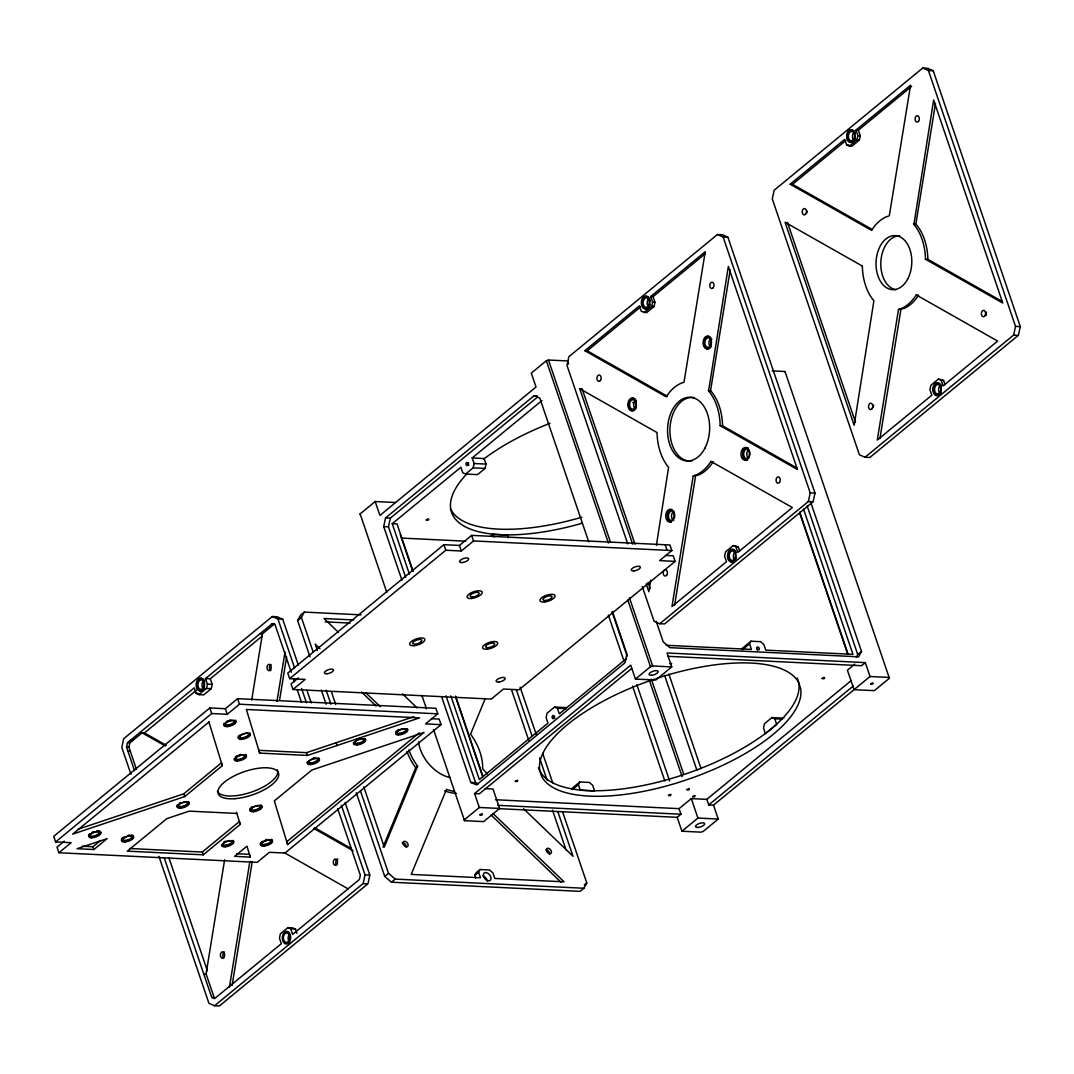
<?xml version="1.0" encoding="UTF-8"?>
<svg xmlns="http://www.w3.org/2000/svg" width="1074" height="1074" viewBox="0 0 1074 1074"><rect width="100%" height="100%" fill="white"/><g stroke="black" fill="none" stroke-linecap="round" stroke-linejoin="round"><path stroke-width="1.5" d="M720.144 425.68L720.157 424.888A47.766 31.535 -87.2 0 0 708.598 390.949L728.347 266.486L797.458 469.526L720.144 425.68L722.534 425.801L796.935 467.982M722.534 425.801L722.534 425.009A47.766 31.535 -87.2 0 0 710.988 391.07L708.169 390.506M925.452 259.21L925.452 258.404A47.766 31.535 -87.2 0 0 913.907 224.466L933.642 100.016L1002.767 303.043L925.452 259.21L927.842 259.317L1002.243 301.512M927.842 259.317L927.842 258.525A47.766 31.535 -87.2 0 0 916.297 224.587L913.477 224.023M164.268 857.965L211.726 997.397L214.115 997.518L206.074 973.876L224.627 859.777M251.705 699.912L262.459 633.808L274.675 623.752L272.299 623.632L205.51 678.553L207.403 684.111L206.477 688.447L198.945 694.636L196.126 693.401L194.233 687.83L127.457 742.752L126.517 747.088L134.572 770.729M229.447 987.033L249.866 861.442M276.958 701.537L285.026 651.931M232.105 985.502L252.256 861.563M279.616 699.993L286.597 657.006M650.737 580.175L648.857 591.747L646.159 583.813M656.389 545.444L668.605 467.284A47.766 31.535 -87.2 0 1 657.046 433.346L657.046 432.553L579.745 388.707L632.653 544.156M693.186 476.01L699.013 474.869A47.766 31.535 -87.2 0 0 713.217 461.739L710.827 461.619A47.766 31.535 -87.2 0 1 696.623 474.748L693.186 476.01L671.962 606.555L726.507 561.702L724.614 556.131L725.554 551.808L733.072 545.619L738.294 546.961L739.704 551.137M674.62 605.024L695.576 476.118M710.558 390.614L730.186 269.91M898.495 309.527L904.321 308.386A47.766 31.535 -87.2 0 0 918.525 295.256L916.135 295.149A47.766 31.535 -87.2 0 1 901.932 308.265L898.495 309.527L877.27 440.085L931.816 395.219L929.923 389.661L930.863 385.324L938.381 379.135L943.603 380.491L945.013 384.653M879.928 438.541L900.885 309.648M915.867 224.144L935.494 103.44M136.452 769.346L128.907 747.195L129.847 742.872L142.063 732.817L165.329 746M198.945 694.636L203.724 694.865L211.256 688.676L212.182 684.339L210.289 678.781L205.51 678.553M401.971 580.269L383.7 526.569L385.566 517.91L534.167 395.688L537.349 395.85M405.677 577.342L388.466 526.797L390.345 518.138L537.644 396.977M158.912 856.381L208.92 1003.277L214.572 1005.734L363.173 883.526L365.039 874.867L341.384 805.366M345.09 802.439L369.818 875.095L367.952 883.754L219.351 1005.976L214.572 1005.734M409.436 574.241L392.238 523.696L460.894 467.23L462.787 472.802L465.619 474.037L473.137 467.848L474.077 463.512L472.184 457.954L542.008 400.521M465.619 474.037L477.554 474.614L485.086 468.425L486.012 464.089L484.119 458.531L472.184 457.954M644.118 312.615L651.649 306.426L652.576 302.103L650.683 296.545L705.242 251.678L684.004 382.223L680.567 383.485A47.766 31.535 -87.2 0 0 668.833 393.138L666.242 396.843L584.847 350.688L639.406 305.822L641.299 311.379L646.508 312.735L654.039 306.546L654.965 302.224L653.073 296.652L650.683 296.545M849.427 146.145L856.958 139.956L857.884 135.619L855.991 130.061L910.551 85.195L889.312 215.753L885.875 217.002A47.766 31.535 -87.2 0 0 874.142 226.654L871.551 230.36L790.155 184.204L844.714 139.338L846.607 144.909L849.427 146.145L851.816 146.252L859.348 140.063L860.274 135.74L858.381 130.182L855.991 130.061M642.265 586.511L654.093 621.255L659.745 623.726L808.346 501.504L810.212 492.845L723.111 236.978L717.459 234.508L568.844 356.729L566.978 365.388L627.74 543.86M717.459 234.508L722.225 234.736L727.89 237.206L814.991 493.087L813.125 501.746L664.524 623.954L659.745 623.726M865.053 457.242L1013.655 335.034L1015.521 326.375L928.419 70.495L922.754 68.024L774.153 190.246L772.287 198.905L859.401 454.785L865.053 457.242L869.833 457.484L1018.434 335.263L1020.3 326.603L933.199 70.723L927.533 68.266L922.754 68.024M383.029 847.131L415.732 767.735L417.611 766.192L417.128 765.561A47.766 30.784 50.6 0 1 408.778 749.894M417.611 766.192L384.277 847.118L363.764 786.839M485.032 699.04L470.573 734.16L471.056 734.791A47.766 30.784 50.6 0 1 482.602 768.729L487.368 773.978M309.997 656.845L297.632 620.517L300.519 615.187L304.278 612.099L361.065 614.852M297.632 620.517L301.391 617.429L304.278 612.099M475.769 878.076L474.815 875.297L476.265 872.625L480.024 869.537L489.583 869.994L492.912 872.894L494.805 878.451L564.092 881.821L492.966 813.474M474.815 875.297L478.588 872.195L480.024 869.537M578.376 784.638L579.812 781.979L589.371 782.436L592.7 785.336L594.593 790.894L580.269 790.209L578.376 784.638L572.496 789.471M356.246 792.679L384.734 876.397L391.406 882.197L580.148 891.339L583.907 888.252L586.793 882.922L562.588 811.837M742.483 649.663L749.545 643.863L750.981 641.191L760.54 641.661L763.883 644.548L765.775 650.119L852.971 654.348L803.5 509.036M856.3 657.248L857.75 654.576L861.509 651.488L810.427 501.437M861.509 651.488L858.623 656.818L669.894 647.662L663.222 641.863L656.227 621.336M748.726 449.697L748.014 450.368A4.779 3.155 -87.2 0 0 747.007 456.034L747.423 457.081A4.779 3.155 -87.2 0 0 748.712 458.517M360.381 514.741L360.126 513.909L375.175 501.531L395.474 502.511M568.643 364.046L567.596 360.958L548.478 360.032L546.344 360.743L531.294 373.121L536.033 387.029L379.901 515.439L375.175 501.531M584.847 350.688L587.236 350.809L640.52 306.976M653.073 296.652L705.094 253.88M790.155 184.204L792.545 184.325L845.829 140.506M858.381 130.182L911.665 86.35M298.303 665.021L282.717 619.215L277.052 616.758L272.286 616.516L123.685 738.737L121.805 747.397L130.947 774.247M139.674 732.696L144.453 732.924L196.475 690.152M210.289 678.781L262.311 636.009M431.412 718.707L439.172 719.083L441.065 724.641L425.532 723.889L437.762 713.834L435.869 708.276L237.582 698.664L225.352 708.719L209.833 707.954L53.7 836.364L55.593 841.935L71.126 842.687L58.895 852.743L57.003 847.171L64.333 841.143M55.593 841.935L211.726 713.525L227.245 714.277L239.475 704.222L437.762 713.834M209.014 721.996L72.643 834.149L184.728 796.586L222.345 765.641L208.772 721.553M665.477 555.419L673.237 555.808L675.13 561.366L659.611 560.615L671.841 550.559L669.934 544.988L471.647 535.376L459.43 545.431L443.898 544.679L287.765 673.089L289.658 678.647L305.191 679.399L292.96 689.454L291.067 683.896L298.411 677.869M289.658 678.647L445.791 550.237L461.323 550.989L473.54 540.934L671.841 550.559M82.255 846.218L92.955 846.742L100.177 840.794M93.894 849.521L107.145 838.633L77.086 848.702L93.894 849.521L92.955 846.742M490.805 536.262L493.154 534.328L507.492 535.027L508.432 537.806M77.999 829.262L183.775 793.807L221.405 762.862L222.345 765.641M129.659 848.514L202.301 852.044L239.341 821.583L240.281 824.362L203.255 854.823L127.296 851.145L166.832 818.616L189.172 811.139L236.951 813.448M419.222 732.817L286.704 841.801L287.644 844.58L424.029 732.414L311.93 769.991L274.313 800.936L287.644 844.58M441.065 724.641L284.946 853.051L269.413 852.3L257.183 862.355L58.895 852.743M675.13 561.366L519.011 689.776L503.478 689.025L491.261 699.08L292.96 689.454M566.508 707.605L554.56 707.028L547.042 713.217L546.102 717.539L547.995 723.111L479.34 779.576L450.838 695.858M296.921 933.266L295.511 929.091L292.678 927.855L287.899 927.627L280.381 933.816L279.441 938.152L281.334 943.71L214.558 998.632L211.726 997.397M626.531 658.523L559.286 713.821L557.393 708.263L554.56 707.028M485.233 788.611L493.006 788.987L499.625 808.454L479.326 807.473L474.587 793.565L630.72 665.155L635.446 679.063L655.758 680.043L671.747 666.9L667.008 652.992L865.295 662.604L870.034 676.513L889.138 677.439L889.393 678.271L874.343 690.649L854.045 689.669L847.413 670.189L854.756 664.162M631.619 668.565L479.366 793.793L474.587 793.565M384.734 876.397L388.506 873.296L360.542 791.176M479.326 807.473L464.277 819.851L464.532 820.684L483.636 821.61L499.625 808.454M635.446 679.063L650.495 666.686L652.63 665.974L671.747 666.9M391.406 882.197L395.165 879.096L583.907 888.252M571.583 788.746L579.812 781.979M741.584 648.924L750.981 641.191M771.964 717.566L764.446 723.755L763.507 728.091L765.4 733.649L776.69 724.373L774.797 718.801L771.964 717.566L783.913 718.157M584.283 884.976L586.793 882.922M495.57 799.754L679.063 808.655L691.294 798.6L706.813 799.351L851.427 680.419M497.235 808.588L677.197 817.314L680.956 814.226L679.063 808.655M865.295 662.604L861.536 665.705L668.243 656.321M706.813 799.351L708.706 804.923L853.226 686.058M677.197 817.314L681.923 831.222L697.912 818.066L718.224 819.059L713.485 805.151L708.706 804.923M713.485 805.151L870.034 676.513M718.224 819.059L703.175 831.437L701.04 832.149L681.923 831.222M670.753 664.497L671.612 663.423L669.626 663.625M1017.87 335.518L1013.655 335.034M812.562 502.001L808.346 501.504M367.389 884.009L363.173 883.526M259.707 753.116L246.376 709.471L419.585 717.875L307.486 755.438L259.707 753.116L258.767 750.337L306.546 752.659L413.866 716.68M654.778 679.104L647.984 681.372A136.935 52.841 -18.8 0 0 539.739 770.407L541.363 775.696A136.935 52.841 -18.8 0 0 678.835 782.355L692.421 777.804A136.935 52.841 -18.8 0 0 800.667 688.783L799.056 683.48A136.935 52.841 -18.8 0 0 661.584 676.821L656.147 678.647M928.419 70.495L933.199 70.723M857.884 135.619L860.274 135.74M856.958 139.956L859.348 140.063M846.607 144.909L848.997 145.017M723.111 236.978L727.89 237.206M652.576 302.103L654.965 302.224M651.649 306.426L654.039 306.546M1015.521 326.375L1020.3 326.603M772.26 370.879L785 371.51L889.393 678.271M938.381 379.135L943.603 380.491M579.745 388.707L582.121 388.828L635.043 544.276M474.077 463.512L486.012 464.089M473.137 467.848L485.086 468.425M810.212 492.845L814.991 493.087M385.566 517.91L390.345 518.138M392.238 523.696L397.018 523.937L413.141 571.314M383.7 526.569L388.466 526.797M733.072 545.619L738.294 546.961M401.488 538.074L465.66 541.189M353.776 619.966L324.093 618.53L338.552 632.425M272.286 616.516L277.938 618.986L282.717 619.215M325.274 621.859L350.017 623.068M666.149 645.286L751.438 649.421L749.545 643.863M260.069 633.687L262.459 633.808M207.403 684.111L212.182 684.339M206.477 688.447L211.256 688.676M557.393 708.263L566.347 708.692M774.797 718.801L782.261 719.164M196.126 693.401L198.515 693.509M130.276 740.429L132.666 740.55M127.457 742.752L129.847 742.872M126.517 747.088L128.907 747.195M127.94 751.25L130.33 751.37M441.763 697.147L470.801 782.436L475.581 782.664L478.4 783.899M497.665 805.325L680.956 814.226M236.79 853.723L249.343 854.327L250.282 857.106L234.602 856.34L246.953 846.191L250.282 857.106M365.039 874.867L369.818 875.095M287.899 927.627L290.732 928.862L295.511 929.091M203.684 973.756L206.074 973.876M534.167 395.688L539.819 398.159L588.753 541.887M272.299 623.632L275.119 624.867L291.269 672.297M470.801 782.436L476.453 784.906L625.055 662.685L626.921 654.026L612.408 611.388M792.545 184.325L872.477 229.648M916.256 294.92L997.652 341.076L943.106 385.928L941.213 380.371M587.236 350.809L667.182 396.131M710.961 461.404L792.344 507.546L737.798 552.412L735.905 546.854M314.763 827.786L351.225 848.46M313.836 828.497L353.212 850.823M144.453 732.924L166.255 745.289M284.154 852.595L348.11 888.856M395.407 879.27L388.506 873.296M523.562 808.749L573.019 856.26L557.903 811.85M402.455 693.817L416.927 707.726M319.985 648.723L315.165 644.078L317.327 650.428M365.831 692.757L380.303 706.665M491.073 815.018L561.004 882.21M361.535 691.992L376.007 705.9M415.732 767.735L415.249 767.105A47.766 30.784 50.6 0 1 406.898 751.438M787.43 222.345L855.468 422.203M807.205 506.109L857.75 654.576M799.741 512.123L848.138 654.281M799.821 513.466L847.668 654.039M665.168 544.76L667.061 550.318M648.011 582.336L650.159 588.686M668.833 673.989L701.094 768.756M664.591 675.331L696.865 770.098M548.478 360.032L610.542 542.33M629.431 597.802L652.63 665.974M546.344 360.743L608.408 543.041M627.834 600.111L650.495 666.686M651.368 679.251L683.749 774.367M691.294 798.6L697.912 818.066M649.233 679.976L682.151 776.663M612.113 611.979L627.162 656.201M636.842 684.635L669.639 780.986M608.34 615.08L623.94 660.872M632.546 686.152L664.806 780.919M493.154 534.328L494.107 537.107M471.647 535.376L473.54 540.934M520.111 687.065L536.248 734.441M542.692 753.398L552.909 783.416M516.312 689.723L531.979 735.717M539.537 757.922L547.096 780.127M511.479 689.642L528.757 740.402M552.519 810.185L566.011 849.843M459.43 545.431L461.323 550.989M443.898 544.679L445.791 550.237M455.618 696.1L483.045 776.65M400.32 534.745L412.684 571.073M455.698 697.429L482.575 776.408M446.005 695.804L475.581 782.664M360.126 513.909L386.815 592.418M421.894 695.455L426.499 708.88M433.52 729.488L464.532 820.684M478.588 872.195L480.481 877.767L411.194 874.397L446.529 789.309A47.766 30.784 50.6 0 0 454.463 791.484M331.369 691.669L335.679 704.356M301.391 617.429L313.219 652.173M326.134 690.085L330.967 704.302M321.287 690.018L326.134 704.235M336.095 742.752L337.035 745.531M306.909 690.3L311.218 702.933M277.938 618.986L294.598 667.947M301.593 688.488L306.439 702.705M293.43 678.647L294.504 681.815M297.203 689.75L301.526 702.436M337.706 808.709L360.327 875.176L359.401 879.499L292.625 934.42L290.732 928.862M306.546 752.659L307.486 755.438M237.582 698.664L239.475 704.222M225.352 708.719L227.245 714.277M209.833 707.954L211.726 713.525M183.775 793.807L184.728 796.586M202.301 852.044L203.255 854.823M169.048 858.193L207.376 970.815M785 371.51L785.255 372.329M236.481 812.226L240.281 824.362M797.163 677.922A136.935 52.841 -18.8 0 1 687.159 773.428A136.935 52.841 -18.8 0 1 538.477 767.548M581.866 517.198A136.935 52.841 -18.8 0 1 450.462 508.7M582.242 523.213A136.935 52.841 -18.8 0 1 467.096 473.634M483.501 459.202A136.935 52.841 -18.8 0 1 550.049 423.277M632.747 402.602A136.935 52.841 -18.8 0 1 635.875 402.307M756.754 648.978A1.598 1.02 50.6 0 1 757.532 650.347M554.775 718.305A1.598 1.047 -87.2 0 1 554.681 716.371M468.814 465.458A1.598 1.047 -87.2 0 1 468.694 462.961M256.444 805.715A4.779 1.839 -18.8 0 1 259.599 807.782A4.779 1.839 -18.8 0 1 251.92 809.93A4.779 1.839 -18.8 0 1 255.25 806.05M182.392 802.52A4.779 1.839 -18.8 0 1 187.44 803.271A4.779 1.839 -18.8 0 1 181.13 806.561A4.779 1.839 -18.8 0 1 179.345 804.104M180.204 803.513A4.779 1.839 -18.8 0 1 181.238 802.963M243.61 733.69A4.779 1.839 -18.8 0 1 248.483 734.831A4.779 1.839 -18.8 0 1 241.032 737.757A4.779 1.839 -18.8 0 1 242.456 734.146M277.347 769.789A31.844 12.284 -18.8 0 1 252.551 791.726A31.844 12.284 -18.8 0 1 217.418 791.229M188.581 801.714A6.363 2.457 -18.8 0 1 182.849 806.869A6.363 2.457 -18.8 0 1 177.344 804.856M179.291 803.258A6.363 2.457 -18.8 0 1 180.674 802.533M260.66 804.882A6.363 2.457 -18.8 0 1 256.511 810.172A6.363 2.457 -18.8 0 1 250.202 808.386M251.021 807.581A6.363 2.457 -18.8 0 1 252.148 806.789M318.401 757.828A6.363 2.457 -18.8 0 1 314.011 762.943A6.363 2.457 -18.8 0 1 307.271 761.654M313.111 758.069A6.363 2.457 -18.8 0 1 314.695 757.707M245.731 754.418A6.363 2.457 -18.8 0 1 241.328 759.318A6.363 2.457 -18.8 0 1 234.172 758.606M235.233 757.049A6.363 2.457 -18.8 0 1 237.636 755.505M239.14 754.874A6.363 2.457 -18.8 0 1 240.724 754.391M249.799 732.898A6.363 2.457 -18.8 0 1 243.288 738.254A6.363 2.457 -18.8 0 1 239.368 735.22M407.449 728.857A6.363 2.457 -18.8 0 1 403.368 732.938A6.363 2.457 -18.8 0 1 395.997 733.703M395.742 731.81A6.363 2.457 -18.8 0 1 396.454 731.005M397.514 730.199A6.363 2.457 -18.8 0 1 398.843 729.447M271.172 839.277A6.363 2.457 -18.8 0 1 268.554 843.949A6.363 2.457 -18.8 0 1 260.257 844.231M260.284 843.546A6.363 2.457 -18.8 0 1 260.714 842.781M261.519 841.976A6.363 2.457 -18.8 0 1 262.66 841.184M265.587 839.855A6.363 2.457 -18.8 0 1 267.171 839.412M233.165 840.378A6.363 2.457 -18.8 0 1 229.017 845.01A6.363 2.457 -18.8 0 1 221.472 844.97M223.875 841.922A6.363 2.457 -18.8 0 1 225.258 841.197M365.066 738.482A6.363 2.457 -18.8 0 1 360.139 743.396A6.363 2.457 -18.8 0 1 353.4 742.389M355.776 740.026A6.363 2.457 -18.8 0 1 357.159 739.301M358.703 738.697A6.363 2.457 -18.8 0 1 360.287 738.254M229.259 720.936A4.779 1.839 -18.8 0 1 234.119 722.077A4.779 1.839 -18.8 0 1 226.668 725.004A4.779 1.839 -18.8 0 1 228.104 721.392M235.434 720.13A6.363 2.457 -18.8 0 1 231.299 724.762A6.363 2.457 -18.8 0 1 223.754 724.722M223.768 724.051A6.363 2.457 -18.8 0 1 224.197 723.272M226.158 721.674A6.363 2.457 -18.8 0 1 227.54 720.949M229.071 720.345A6.363 2.457 -18.8 0 1 230.668 719.902M131.149 834.995A6.363 2.457 -18.8 0 1 129.645 839.841A6.363 2.457 -18.8 0 1 121.375 839.438M121.805 838.66A6.363 2.457 -18.8 0 1 123.752 837.062M128.262 835.29A6.363 2.457 -18.8 0 1 129.779 835.035M96.418 831.598A4.779 1.839 -18.8 0 1 97.653 834.458A4.779 1.839 -18.8 0 1 90.243 835.679A4.779 1.839 -18.8 0 1 95.264 831.786M96.821 830.846A6.363 2.457 -18.8 0 1 98.419 834.807A6.363 2.457 -18.8 0 1 88.605 835.988M88.565 835.317A6.363 2.457 -18.8 0 1 89.706 833.76M92.163 832.216A6.363 2.457 -18.8 0 1 93.68 831.598M749.746 455.537A4.779 3.155 -87.2 0 0 749.061 450.382A4.779 3.155 -87.2 0 0 745.625 449.55L744.913 450.207A4.779 3.155 -87.2 0 0 743.906 455.886L744.322 456.933A4.779 3.155 -87.2 0 0 749.33 456.638M747.679 460.061A6.363 4.202 -87.2 0 1 742.617 453.778A6.363 4.202 -87.2 0 1 748.148 447.764M691.992 460.934A31.844 21.024 -87.2 0 1 669.961 428.727A31.844 21.024 -87.2 0 1 694.381 397.635M710.33 346.875A4.779 3.155 -87.2 0 1 710.639 338.605M635.083 408.764A4.779 3.155 -87.2 0 1 635.405 400.495M636.278 407.744A6.363 4.202 -87.2 0 1 630.451 409.932A6.363 4.202 -87.2 0 1 629.243 401.193A6.363 4.202 -87.2 0 1 635.07 399.004M635.902 400.038A6.363 4.202 -87.2 0 1 636.52 401.381M711.525 345.855A6.363 4.202 -87.2 0 1 705.685 348.043A6.363 4.202 -87.2 0 1 704.477 339.317A6.363 4.202 -87.2 0 1 710.317 337.129M711.149 338.162A6.363 4.202 -87.2 0 1 711.767 339.491M673.693 519.198A4.779 3.155 -87.2 0 1 668.565 517.332A4.779 3.155 -87.2 0 1 672.042 511.023A4.779 3.155 -87.2 0 1 674.23 518.218M673.707 520.501A4.779 3.155 -87.2 0 1 671.532 515.842A4.779 3.155 -87.2 0 1 674.056 511.291M671.344 522.125A6.363 4.202 -87.2 0 1 667.384 515.668A6.363 4.202 -87.2 0 1 671.827 509.398M648.562 306.896A4.779 3.155 -87.2 0 1 648.871 298.626M649.032 307.177A6.363 4.202 -87.2 0 1 643.098 307.03A6.363 4.202 -87.2 0 1 643.433 298.035A6.363 4.202 -87.2 0 1 649.381 298.183M649.998 299.512A6.363 4.202 -87.2 0 1 650.361 301.056M650.24 304.345A6.363 4.202 -87.2 0 1 649.757 305.875M734.723 559.997A4.779 3.155 -87.2 0 1 735.032 551.727M204.584 687.884A6.363 4.202 -87.2 0 1 198.18 689.427A6.363 4.202 -87.2 0 1 198.542 679.681A6.363 4.202 -87.2 0 1 204.825 681.52M289.55 942.005A4.779 3.155 -87.2 0 1 289.188 934.474M203.389 688.917A4.779 3.155 -87.2 0 1 203.698 680.648M223.754 957.847A3.182 2.108 -87.2 0 1 222.842 954.652A3.182 2.108 -87.2 0 1 224.479 952.034M270.836 670.673A3.182 2.108 -87.2 0 1 269.399 667.558A3.182 2.108 -87.2 0 1 271.064 664.524M336.618 865.026A3.182 2.108 -87.2 0 1 335.773 861.415A3.182 2.108 -87.2 0 1 337.894 859.106M853.87 140.425A4.779 3.155 -87.2 0 1 854.179 132.156M853.857 130.666A6.363 4.202 -87.2 0 1 855.307 133.028M855.535 137.875A6.363 4.202 -87.2 0 1 850.219 142.251A6.363 4.202 -87.2 0 1 847.547 134.384A6.363 4.202 -87.2 0 1 852.863 130.008M895.797 289.725A27.065 17.869 -87.2 0 1 880.895 261.022A27.065 17.869 -87.2 0 1 899.703 235.824M940.032 393.514A4.779 3.155 -87.2 0 1 940.341 385.244M873.323 407.395A3.182 2.108 -87.2 0 1 873.632 404.992M807.057 212.719A3.182 2.108 -87.2 0 1 807.111 211.068M986.375 315.353A3.182 2.108 -87.2 0 1 986.496 312.172M941.227 392.493A6.363 4.202 -87.2 0 1 935.387 394.682A6.363 4.202 -87.2 0 1 934.179 385.955A6.363 4.202 -87.2 0 1 940.019 383.754M940.851 384.787A6.363 4.202 -87.2 0 1 941.468 386.13M736.388 557.446A6.363 4.202 -87.2 0 1 730.078 561.165A6.363 4.202 -87.2 0 1 729.595 551.123A6.363 4.202 -87.2 0 1 736.16 552.6M546.075 849.762A3.182 2.054 50.6 0 1 548.868 851.588A3.182 2.054 50.6 0 1 549.378 854.582M456.41 793.444A47.766 30.784 50.6 0 1 444.649 790.853M402.146 842.875A3.182 2.054 50.6 0 1 404.992 843.989A3.182 2.054 50.6 0 1 406.214 847.077M450.355 777.603A31.844 20.513 50.6 0 1 418.565 741.852M482.964 875.834A4.779 3.074 50.6 0 1 487.234 881.056M862.355 266.07L862.355 266.876A47.766 31.535 -87.2 0 0 873.9 300.801L854.166 425.264L785.04 222.237L862.355 266.07M426.271 519.91C429.506 521.548 429.694 516.715 426.271 519.91M479.971 814.871C483.219 816.509 483.394 811.676 479.971 814.871M515.278 781.348C518.514 782.986 518.688 778.153 515.278 781.348M668.471 795.445C671.72 797.083 671.894 792.25 668.471 795.445M686.957 789.685C690.193 791.31 690.381 786.477 686.957 789.685M692.609 796.613C695.845 798.251 696.019 793.418 692.609 796.613M822.134 678.5C825.369 680.137 825.557 675.304 822.134 678.5M870.692 683.923C873.9 685.561 874.021 680.768 870.692 683.923M244.295 756.888L243.597 757.492A4.779 1.839 -18.8 0 1 238.106 759.412L237.139 759.385A4.779 1.839 -18.8 0 1 236.616 756.995A4.779 1.839 -18.8 0 1 242.496 754.78L243.449 754.807A4.779 1.839 -18.8 0 1 244.295 756.888M421.115 641.782L420.35 642.386A4.779 1.839 -18.8 0 1 414.188 644.132A4.779 1.839 -18.8 0 1 413.665 641.688A4.779 1.839 -18.8 0 1 419.746 639.513L420.659 639.567A4.779 1.839 -18.8 0 1 421.115 641.782M651.797 675.264A4.779 1.839 -18.8 0 0 658.12 671.465A4.779 1.839 -18.8 0 0 650.871 672.217A4.779 1.839 -18.8 0 0 651.797 675.264M698.275 827.423A4.779 1.839 -18.8 0 0 704.611 823.624A4.779 1.839 -18.8 0 0 697.348 824.376A4.779 1.839 -18.8 0 0 698.275 827.423M756.942 648.32A1.598 1.02 50.6 0 0 759.143 649.609A1.598 1.02 50.6 0 0 758.325 647.206A1.598 1.02 50.6 0 0 756.942 648.32M553.875 718.224A1.598 1.047 -87.2 0 0 553.499 715.539A1.598 1.047 -87.2 0 0 552.143 717.459A1.598 1.047 -87.2 0 0 553.875 718.224M467.714 465.123A1.598 1.047 -87.2 0 0 467.338 462.451A1.598 1.047 -87.2 0 0 465.982 464.371A1.598 1.047 -87.2 0 0 467.714 465.123M311.366 762.916A4.779 1.839 -18.8 0 0 317.689 759.103A4.779 1.839 -18.8 0 0 310.426 759.855A4.779 1.839 -18.8 0 0 311.366 762.916M125.591 840.378A4.779 1.839 -18.8 0 0 131.914 836.565A4.779 1.839 -18.8 0 0 124.651 837.317A4.779 1.839 -18.8 0 0 125.591 840.378M225.715 845.225A4.779 1.839 -18.8 0 0 232.038 841.425A4.779 1.839 -18.8 0 0 224.775 842.177A4.779 1.839 -18.8 0 0 225.715 845.225M357.629 743.329A4.779 1.839 -18.8 0 0 363.952 739.53A4.779 1.839 -18.8 0 0 356.689 740.281A4.779 1.839 -18.8 0 0 357.629 743.329M234.897 798.667A31.844 12.284 -18.8 0 0 278.676 773.79A31.844 12.284 -18.8 0 0 231.42 777.401A31.844 12.284 -18.8 0 0 234.897 798.667M180.808 808.158A6.363 2.457 -18.8 0 0 189.252 803.084A6.363 2.457 -18.8 0 0 179.573 804.09A6.363 2.457 -18.8 0 0 180.808 808.158M253.679 811.702A6.363 2.457 -18.8 0 0 262.11 806.628A6.363 2.457 -18.8 0 0 252.43 807.621A6.363 2.457 -18.8 0 0 253.679 811.702M310.453 764.554A6.363 2.457 -18.8 0 0 319.528 759.707A6.363 2.457 -18.8 0 0 310.359 760.124A6.363 2.457 -18.8 0 0 310.453 764.554M237.072 761.023A6.363 2.457 -18.8 0 0 246.577 756.405A6.363 2.457 -18.8 0 0 237.918 756.338A6.363 2.457 -18.8 0 0 237.072 761.023M242.039 739.342A6.363 2.457 -18.8 0 0 250.47 734.267A6.363 2.457 -18.8 0 0 240.791 735.274A6.363 2.457 -18.8 0 0 242.039 739.342M398.32 734.965A6.363 2.457 -18.8 0 0 407.825 730.333A6.363 2.457 -18.8 0 0 399.139 730.293A6.363 2.457 -18.8 0 0 398.32 734.965M357.306 744.926A6.363 2.457 -18.8 0 0 365.751 739.865A6.363 2.457 -18.8 0 0 356.058 740.859A6.363 2.457 -18.8 0 0 357.306 744.926M125.269 841.976A6.363 2.457 -18.8 0 0 133.713 836.901A6.363 2.457 -18.8 0 0 124.034 837.895A6.363 2.457 -18.8 0 0 125.269 841.976M225.406 846.822A6.363 2.457 -18.8 0 0 233.837 841.748A6.363 2.457 -18.8 0 0 224.157 842.754A6.363 2.457 -18.8 0 0 225.406 846.822M264.191 846.084A6.363 2.457 -18.8 0 0 272.621 841.023A6.363 2.457 -18.8 0 0 262.942 842.016A6.363 2.457 -18.8 0 0 264.191 846.084M227.675 726.588A6.363 2.457 -18.8 0 0 236.119 721.513A6.363 2.457 -18.8 0 0 226.439 722.507A6.363 2.457 -18.8 0 0 227.675 726.588M91.303 837.814A6.363 2.457 -18.8 0 0 100.943 833.276A6.363 2.457 -18.8 0 0 92.445 833.062A6.363 2.457 -18.8 0 0 91.303 837.814M399.676 733.314A4.779 1.839 -18.8 0 0 406.012 729.514A4.779 1.839 -18.8 0 0 398.749 730.253A4.779 1.839 -18.8 0 0 399.676 733.314M264.499 844.486A4.779 1.839 -18.8 0 0 270.823 840.687A4.779 1.839 -18.8 0 0 263.573 841.439A4.779 1.839 -18.8 0 0 264.499 844.486M704.893 448.234A31.844 21.024 -87.2 0 0 691.992 397.528A31.844 21.024 -87.2 0 0 668.901 441.602A31.844 21.024 -87.2 0 0 704.893 448.234M710.102 346.016A4.779 3.155 -87.2 0 0 708.988 338.001A4.779 3.155 -87.2 0 0 704.906 343.747A4.779 3.155 -87.2 0 0 710.102 346.016M672.713 520.259A6.363 4.202 -87.2 0 0 671.237 509.559A6.363 4.202 -87.2 0 0 665.786 517.238A6.363 4.202 -87.2 0 0 672.713 520.259M747.96 458.37A6.363 4.202 -87.2 0 0 746.47 447.683A6.363 4.202 -87.2 0 0 741.033 455.349A6.363 4.202 -87.2 0 0 747.96 458.37M710.089 347.13A6.363 4.202 -87.2 0 0 708.598 336.43A6.363 4.202 -87.2 0 0 703.161 344.096A6.363 4.202 -87.2 0 0 710.089 347.13M634.841 409.006A6.363 4.202 -87.2 0 0 633.365 398.32A6.363 4.202 -87.2 0 0 627.914 405.985A6.363 4.202 -87.2 0 0 634.841 409.006M634.855 407.892A4.779 3.155 -87.2 0 0 633.754 399.877A4.779 3.155 -87.2 0 0 629.659 405.636A4.779 3.155 -87.2 0 0 634.855 407.892M648.32 307.137A6.363 4.202 -87.2 0 0 646.843 296.451A6.363 4.202 -87.2 0 0 641.393 304.117A6.363 4.202 -87.2 0 0 648.32 307.137M648.334 306.036A4.779 3.155 -87.2 0 0 647.219 298.022A4.779 3.155 -87.2 0 0 643.138 303.767A4.779 3.155 -87.2 0 0 648.334 306.036M734.482 560.239A6.363 4.202 -87.2 0 0 733.005 549.539A6.363 4.202 -87.2 0 0 727.554 557.218A6.363 4.202 -87.2 0 0 734.482 560.239M734.495 559.124A4.779 3.155 -87.2 0 0 733.381 551.11A4.779 3.155 -87.2 0 0 729.3 556.856A4.779 3.155 -87.2 0 0 734.495 559.124M600.433 380.478A3.182 2.108 -87.2 0 0 599.695 375.121A3.182 2.108 -87.2 0 0 596.969 378.961A3.182 2.108 -87.2 0 0 600.433 380.478M713.297 287.644A3.182 2.108 -87.2 0 0 712.545 282.301A3.182 2.108 -87.2 0 0 709.833 286.14A3.182 2.108 -87.2 0 0 713.297 287.644M779.563 482.333A3.182 2.108 -87.2 0 0 778.825 476.99A3.182 2.108 -87.2 0 0 776.099 480.83A3.182 2.108 -87.2 0 0 779.563 482.333M666.712 575.154A3.182 2.108 -87.2 0 0 665.961 569.811A3.182 2.108 -87.2 0 0 663.249 573.65A3.182 2.108 -87.2 0 0 666.712 575.154M203.147 689.159A6.363 4.202 -87.2 0 0 201.67 678.459A6.363 4.202 -87.2 0 0 196.22 686.138A6.363 4.202 -87.2 0 0 203.147 689.159M203.161 688.045A4.779 3.155 -87.2 0 0 202.06 680.03A4.779 3.155 -87.2 0 0 197.965 685.776A4.779 3.155 -87.2 0 0 203.161 688.045M288.611 941.106A4.779 3.155 -87.2 0 0 287.496 933.091A4.779 3.155 -87.2 0 0 283.415 938.837A4.779 3.155 -87.2 0 0 288.611 941.106M289.309 942.247A6.363 4.202 -87.2 0 0 287.832 931.561A6.363 4.202 -87.2 0 0 282.381 939.226A6.363 4.202 -87.2 0 0 289.309 942.247M223.929 957.283A3.182 2.108 -87.2 0 0 223.177 951.94A3.182 2.108 -87.2 0 0 220.465 955.779A3.182 2.108 -87.2 0 0 223.929 957.283M270.514 669.773A3.182 2.108 -87.2 0 0 269.762 664.43A3.182 2.108 -87.2 0 0 267.05 668.27A3.182 2.108 -87.2 0 0 270.514 669.773M336.78 864.463A3.182 2.108 -87.2 0 0 336.041 859.119A3.182 2.108 -87.2 0 0 333.329 862.946A3.182 2.108 -87.2 0 0 336.78 864.463M918.606 121.174A3.182 2.108 -87.2 0 0 917.854 115.817A3.182 2.108 -87.2 0 0 915.142 119.657A3.182 2.108 -87.2 0 0 918.606 121.174M853.642 139.553A4.779 3.155 -87.2 0 0 852.528 131.538A4.779 3.155 -87.2 0 0 848.447 137.284A4.779 3.155 -87.2 0 0 853.642 139.553M853.629 140.667A6.363 4.202 -87.2 0 0 852.152 129.967A6.363 4.202 -87.2 0 0 846.701 137.647A6.363 4.202 -87.2 0 0 853.629 140.667M939.79 393.755A6.363 4.202 -87.2 0 0 938.3 383.069A6.363 4.202 -87.2 0 0 932.863 390.735A6.363 4.202 -87.2 0 0 939.79 393.755M984.871 315.85A3.182 2.108 -87.2 0 0 984.133 310.507A3.182 2.108 -87.2 0 0 981.408 314.346A3.182 2.108 -87.2 0 0 984.871 315.85M805.742 213.995A3.182 2.108 -87.2 0 0 805.003 208.651A3.182 2.108 -87.2 0 0 802.278 212.477A3.182 2.108 -87.2 0 0 805.742 213.995M872.021 408.684A3.182 2.108 -87.2 0 0 871.269 403.327A3.182 2.108 -87.2 0 0 868.557 407.167A3.182 2.108 -87.2 0 0 872.021 408.684M907.758 278.891A27.065 17.869 -87.2 0 0 896.79 235.783A27.065 17.869 -87.2 0 0 877.163 273.239A27.065 17.869 -87.2 0 0 907.758 278.891M939.804 392.654A4.779 3.155 -87.2 0 0 938.689 384.626A4.779 3.155 -87.2 0 0 934.608 390.386A4.779 3.155 -87.2 0 0 939.804 392.654M462.344 562.548A4.779 1.839 -18.8 0 0 468.68 558.735A4.779 1.839 -18.8 0 0 461.417 559.487A4.779 1.839 -18.8 0 0 462.344 562.548M414.282 645.649A7.961 3.074 -18.8 0 0 424.834 639.298A7.961 3.074 -18.8 0 0 412.725 640.547A7.961 3.074 -18.8 0 0 414.282 645.649M545.726 600.46A4.779 1.839 -18.8 0 0 552.049 596.661A4.779 1.839 -18.8 0 0 544.787 597.413A4.779 1.839 -18.8 0 0 545.726 600.46M327.167 673.72A4.779 1.839 -18.8 0 0 333.504 669.921A4.779 1.839 -18.8 0 0 326.241 670.659A4.779 1.839 -18.8 0 0 327.167 673.72M634.036 570.871A4.779 1.839 -18.8 0 0 640.359 567.059A4.779 1.839 -18.8 0 0 633.096 567.81A4.779 1.839 -18.8 0 0 634.036 570.871M544.518 601.99A7.961 3.074 -18.8 0 0 555.07 595.654A7.961 3.074 -18.8 0 0 542.961 596.902A7.961 3.074 -18.8 0 0 544.518 601.99M498.86 682.044A4.779 1.839 -18.8 0 0 505.183 678.244A4.779 1.839 -18.8 0 0 497.92 678.996A4.779 1.839 -18.8 0 0 498.86 682.044M471.661 598.46A7.961 3.074 -18.8 0 0 482.199 592.123A7.961 3.074 -18.8 0 0 470.103 593.372A7.961 3.074 -18.8 0 0 471.661 598.46M487.153 649.179A7.961 3.074 -18.8 0 0 497.692 642.843A7.961 3.074 -18.8 0 0 485.596 644.091A7.961 3.074 -18.8 0 0 487.153 649.179M472.855 596.929A4.779 1.839 -18.8 0 0 479.179 593.13A4.779 1.839 -18.8 0 0 471.929 593.882A4.779 1.839 -18.8 0 0 472.855 596.929M488.348 647.649A4.779 1.839 -18.8 0 0 494.671 643.85A4.779 1.839 -18.8 0 0 487.421 644.601A4.779 1.839 -18.8 0 0 488.348 647.649M403.166 843.922A3.182 2.054 50.6 0 0 407.57 846.513A3.182 2.054 50.6 0 0 405.932 841.694A3.182 2.054 50.6 0 0 403.166 843.922M546.505 850.876A3.182 2.054 50.6 0 0 550.908 853.454A3.182 2.054 50.6 0 0 549.27 848.648A3.182 2.054 50.6 0 0 546.505 850.876M483.582 876.545A4.779 3.074 50.6 0 0 490.187 880.425A4.779 3.074 50.6 0 0 487.73 873.189A4.779 3.074 50.6 0 0 483.582 876.545"/></g></svg>
